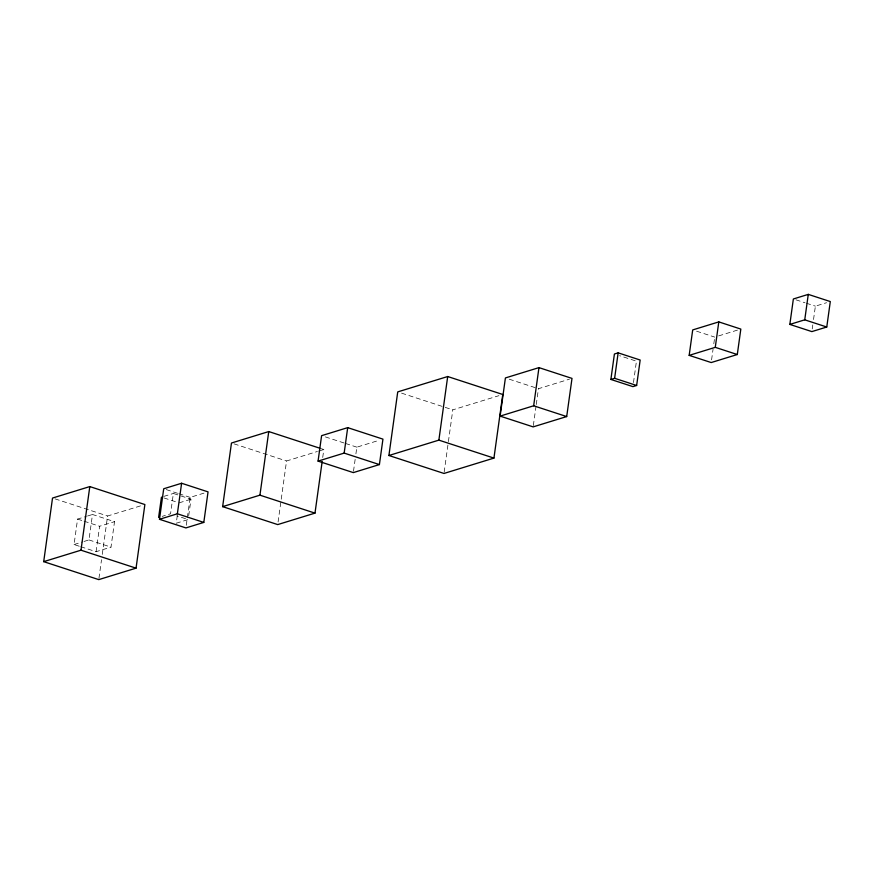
<?xml version="1.0" encoding="UTF-8"?>
<svg xmlns="http://www.w3.org/2000/svg" width="874" height="874" viewBox="0 0 874 874"><rect width="100%" height="100%" fill="white"/><g stroke="black" fill="none" stroke-linecap="round" stroke-linejoin="round"><path stroke-width="0.66" stroke-dasharray="4.37 3.28" d="M79.239 546.217L74.05 544.524L77.578 519.08L86.286 516.403M83.991 541.465L88.962 539.935L92.491 514.491L114.527 521.68L110.998 547.124L96.085 551.702L80.528 546.632M96.085 551.702L99.614 526.257L114.527 521.68M98.948 578.293L101.526 559.731M102.258 554.433L107.6 515.999L141.02 505.729M188.708 515.736L191.002 499.196L173.38 493.449L170.55 513.803L162.203 516.37M177.302 515.584L176.242 523.22L188.172 519.549L176.843 515.857M186.282 525.263L190.15 497.382L205.488 492.663M278.085 521.942L286.541 460.98L317.393 451.487M322.714 457.463L323.817 449.509L321.261 448.679M353.5 471.261L355.172 459.211M355.915 453.857L356.843 447.16L379.021 440.343M444.167 472.135L448.209 442.976M448.395 441.654L452.808 409.851L498.923 395.671M533.337 425.562L536.079 405.82M536.254 404.509L538.45 388.712L569.422 379.185M633.475 382.604L636.447 361.181L619.6 355.685M711.578 359.869L713.064 349.163M713.807 343.799L714.55 338.446M812.23 328.919L812.787 324.899M813.53 319.545L815.387 306.151L826.575 302.71M87.52 516.021L92.491 514.491M163.831 496.388L173.38 493.449M318.682 451.093L323.817 449.509M718.646 335.9L738.213 329.88M179.072 502.867L191.002 499.196M74.05 544.524L82.757 541.847M795.952 299.815L805.02 302.775M806.32 303.191L815.387 306.151M696.589 331.191L714.735 337.102M509.225 379.185L538.45 388.712M401.581 393.147L452.808 409.851M325.379 436.902L344.258 443.052M345.514 443.468L356.843 447.16M234.035 443.85L286.541 460.98M166.235 489.582L177.564 493.275M178.82 493.69L190.15 497.382M163.962 497.94L176.559 502.047M55.084 498.879L107.6 515.999M77.578 519.08L82.768 520.773M84.057 521.188L99.614 526.257M88.962 539.935L110.998 547.124"/><path stroke-width="1.31" d="M43.7 561.654L52.527 498.049L89.803 486.578L144.876 504.538L136.049 568.155L98.773 579.615L43.7 561.654L80.976 550.194L136.049 568.155M80.976 550.194L89.803 486.578M158.62 517.474L161.45 497.12M159.483 519.298L163.711 488.763L181.606 483.256L208.045 491.876L203.806 522.412L185.911 527.918L159.483 519.298L177.367 513.792L203.806 522.412M177.367 513.792L181.606 483.256M322.167 461.439L314.99 513.125L277.714 524.586L222.641 506.636L231.468 443.02L268.755 431.559L319.982 448.264M222.641 506.636L259.928 495.165L268.755 431.559M318.07 461.111L321.599 435.667L347.699 427.637L382.943 439.13L379.403 464.575L353.315 472.605L318.07 461.111L344.159 453.093L379.403 464.575M344.159 453.093L347.699 427.637M388.908 455.507L397.736 391.891L447.696 376.53L502.769 394.491L493.941 458.096L443.981 473.457L388.908 455.507L438.868 440.135L493.941 458.096M438.868 440.135L447.696 376.53M500.114 416.111L505.412 377.939L538.963 367.626L572 378.398L566.702 416.559L533.151 426.883L500.114 416.111L533.664 405.787L566.702 416.559M533.664 405.787L538.963 367.626M610.882 379.447L614.411 354.003L618.147 352.856L640.172 360.033L636.643 385.478L632.918 386.625L610.882 379.447L614.619 378.3L636.643 385.478M614.619 378.3L618.147 352.856M689.171 355.368L692.7 329.924L718.799 321.894L740.824 329.083L737.295 354.527L711.207 362.546L689.171 355.368L715.271 347.339L737.295 354.527M715.271 347.339L718.799 321.894M789.834 324.418L793.363 298.974L808.275 294.385L830.3 301.563L826.771 327.018L811.859 331.596L789.834 324.418L804.746 319.829L826.771 327.018M804.746 319.829L808.275 294.385M259.928 495.165L314.99 513.125"/></g></svg>
